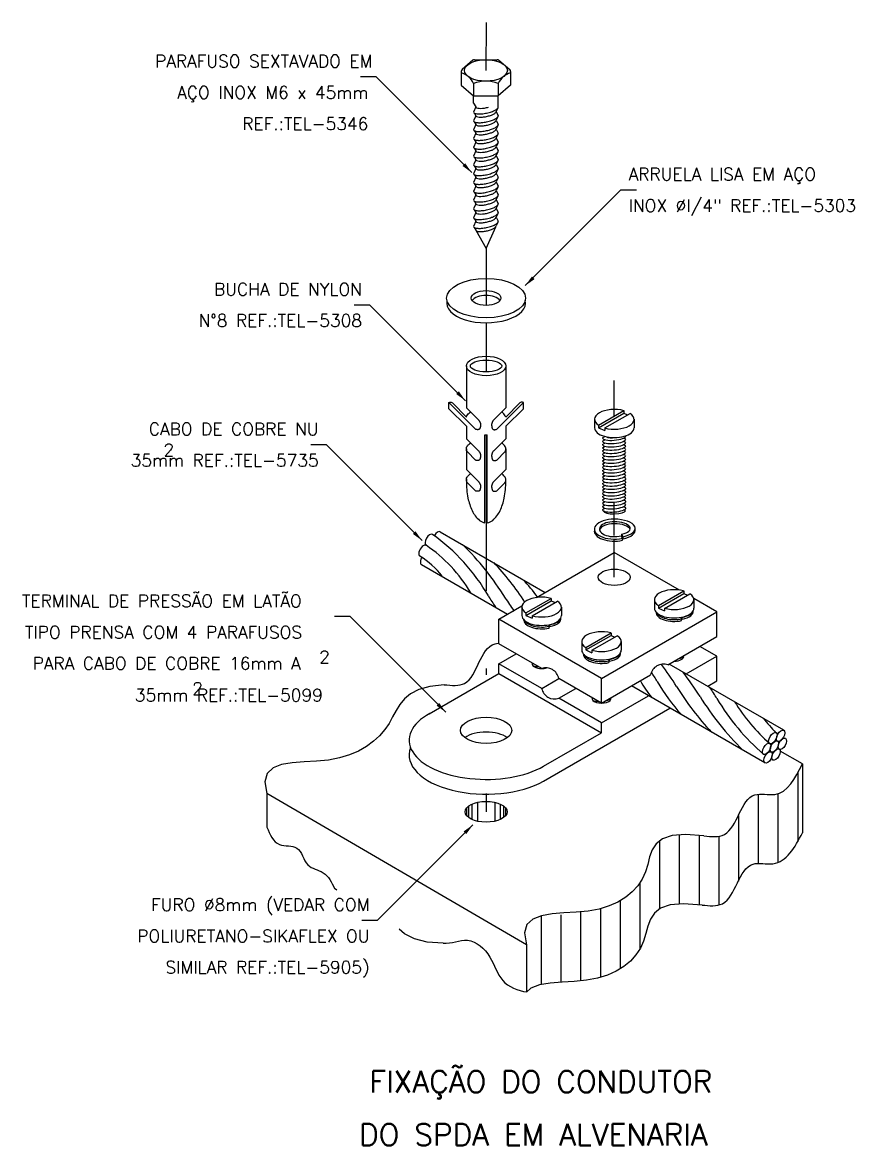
# Model space of a CAD drawing. Header units: millimetres. Extents: x -6399 to -6385.7, y -4726.5 to -4708.5.
import ezdxf
from ezdxf.enums import TextEntityAlignment as Align

# ---------------------------------------------------------------- set-up
doc = ezdxf.new("R2010")
doc.units = ezdxf.units.MM
doc.header["$LTSCALE"] = 10
doc.linetypes.add('DASHDOT2', pattern=[0.5, 0.25, -0.125, 0, -0.125])
doc.layers.add('Termotécnica', color=7, linetype='Continuous')
doc.styles.add('r140', font='romans.shx')
doc.styles.add('r80', font='romans.shx')

msp = doc.modelspace()

# ---------------------------------------------------------------- linework, layer by layer
at = {"layer": 'Termotécnica', "color": 1, "linetype": 'DASHDOT2'}
for p, q in [((-6391.572, -4708.53), (-6391.577, -4709.301)), ((-6391.574, -4712.158), (-6391.574, -4713.071)), ((-6391.574, -4713.348), (-6391.574, -4714.139)), ((-6389.516, -4714.844), (-6389.516, -4714.276)), ((-6391.574, -4715.148), (-6391.574, -4720.094)), ((-6389.516, -4716.761), (-6389.516, -4716.234)), ((-6389.516, -4717.432), (-6389.516, -4716.821)), ((-6391.574, -4720.903), (-6391.574, -4721.195))]:
    msp.add_line(p, q, dxfattribs=at)
at = {"layer": 'Termotécnica', "color": 2}
for p, q in [((-6391.786, -4709.137), (-6391.959, -4709.287)), ((-6391.76, -4709.128), (-6391.394, -4709.128)), ((-6391.368, -4709.137), (-6391.195, -4709.287)), ((-6391.973, -4709.317), (-6391.973, -4709.537)), ((-6391.181, -4709.317), (-6391.181, -4709.537)), ((-6393.339, -4709.405), (-6393.589, -4709.405)), ((-6391.804, -4710.94), (-6393.339, -4709.405)), ((-6391.973, -4709.537), (-6391.775, -4709.708)), ((-6391.775, -4709.51), (-6391.775, -4709.708)), ((-6391.379, -4709.51), (-6391.379, -4709.708)), ((-6391.181, -4709.537), (-6391.379, -4709.708)), ((-6391.775, -4709.826), (-6391.775, -4709.707)), ((-6391.775, -4709.708), (-6391.379, -4709.708)), ((-6391.379, -4709.885), (-6391.379, -4709.707)), ((-6391.775, -4709.826), (-6391.739, -4709.885)), ((-6391.739, -4709.885), (-6391.775, -4709.969)), ((-6391.386, -4709.905), (-6391.415, -4709.957)), ((-6391.739, -4710.026), (-6391.775, -4710.11)), ((-6391.766, -4709.982), (-6391.739, -4710.026)), ((-6391.415, -4709.957), (-6391.379, -4710.026)), ((-6391.386, -4710.047), (-6391.415, -4710.099)), ((-6391.739, -4710.168), (-6391.775, -4710.251)), ((-6391.766, -4710.123), (-6391.739, -4710.168)), ((-6391.766, -4710.265), (-6391.739, -4710.309)), ((-6391.415, -4710.099), (-6391.379, -4710.167)), ((-6391.386, -4710.188), (-6391.415, -4710.24)), ((-6391.415, -4710.24), (-6391.379, -4710.308)), ((-6391.739, -4710.309), (-6391.775, -4710.393)), ((-6391.739, -4710.45), (-6391.775, -4710.534)), ((-6391.766, -4710.406), (-6391.739, -4710.45)), ((-6391.386, -4710.329), (-6391.415, -4710.381)), ((-6391.415, -4710.381), (-6391.379, -4710.45)), ((-6391.739, -4710.591), (-6391.775, -4710.675)), ((-6391.766, -4710.547), (-6391.739, -4710.591)), ((-6391.386, -4710.47), (-6391.415, -4710.523)), ((-6391.415, -4710.523), (-6391.379, -4710.591)), ((-6391.386, -4710.612), (-6391.415, -4710.664)), ((-6391.739, -4710.733), (-6391.775, -4710.816)), ((-6391.766, -4710.688), (-6391.739, -4710.733)), ((-6391.415, -4710.664), (-6391.379, -4710.732)), ((-6391.386, -4710.753), (-6391.415, -4710.805)), ((-6391.415, -4710.805), (-6391.379, -4710.874)), ((-6391.739, -4710.874), (-6391.775, -4710.958)), ((-6391.766, -4710.83), (-6391.739, -4710.874)), ((-6391.766, -4710.971), (-6391.739, -4711.015)), ((-6391.386, -4710.894), (-6391.415, -4710.946)), ((-6391.415, -4710.946), (-6391.379, -4711.015)), ((-6391.739, -4711.015), (-6391.775, -4711.099)), ((-6391.739, -4711.156), (-6391.775, -4711.24)), ((-6391.766, -4711.112), (-6391.739, -4711.156)), ((-6391.386, -4711.035), (-6391.415, -4711.088)), ((-6391.415, -4711.088), (-6391.379, -4711.156)), ((-6391.739, -4711.298), (-6391.775, -4711.381)), ((-6391.766, -4711.253), (-6391.739, -4711.298)), ((-6391.386, -4711.177), (-6391.415, -4711.229)), ((-6391.415, -4711.229), (-6391.379, -4711.297)), ((-6391.386, -4711.318), (-6391.415, -4711.37)), ((-6390.945, -4712.753), (-6389.41, -4711.217)), ((-6389.41, -4711.217), (-6389.16, -4711.217)), ((-6391.739, -4711.439), (-6391.775, -4711.523)), ((-6391.766, -4711.395), (-6391.739, -4711.439)), ((-6391.415, -4711.37), (-6391.379, -4711.439)), ((-6391.386, -4711.459), (-6391.415, -4711.511)), ((-6391.415, -4711.511), (-6391.379, -4711.58)), ((-6391.739, -4711.58), (-6391.775, -4711.664)), ((-6391.766, -4711.536), (-6391.739, -4711.58)), ((-6391.766, -4711.677), (-6391.739, -4711.721)), ((-6391.386, -4711.6), (-6391.415, -4711.653)), ((-6391.415, -4711.653), (-6391.379, -4711.721)), ((-6391.739, -4711.721), (-6391.775, -4711.805)), ((-6391.766, -4711.818), (-6391.739, -4711.863)), ((-6391.739, -4711.863), (-6391.574, -4712.158)), ((-6391.574, -4712.158), (-6391.419, -4711.809)), ((-6391.386, -4711.742), (-6391.415, -4711.794)), ((-6393.442, -4713.064), (-6393.692, -4713.064)), ((-6391.906, -4714.6), (-6393.442, -4713.064)), ((-6391.891, -4714.042), (-6391.891, -4714.711)), ((-6391.257, -4714.042), (-6391.257, -4714.711)), ((-6391.874, -4714.927), (-6392.173, -4714.628)), ((-6392.173, -4714.728), (-6392.173, -4714.628)), ((-6391.891, -4715.01), (-6392.173, -4714.728)), ((-6391.889, -4714.862), (-6392.116, -4714.635)), ((-6391.891, -4714.711), (-6391.692, -4714.91)), ((-6391.257, -4714.711), (-6391.456, -4714.91)), ((-6391.274, -4714.927), (-6390.975, -4714.628)), ((-6391.259, -4714.862), (-6391.032, -4714.635)), ((-6391.257, -4715.01), (-6390.975, -4714.728)), ((-6390.975, -4714.728), (-6390.975, -4714.628)), ((-6389.769, -4714.993), (-6389.363, -4714.759)), ((-6389.363, -4714.759), (-6389.363, -4714.798)), ((-6391.874, -4714.927), (-6391.744, -4715.057)), ((-6391.274, -4714.927), (-6391.404, -4715.057)), ((-6389.833, -4714.898), (-6389.833, -4715.033)), ((-6389.769, -4715.032), (-6389.363, -4714.798)), ((-6389.669, -4715.037), (-6389.263, -4714.803)), ((-6389.363, -4714.798), (-6389.302, -4714.825)), ((-6389.199, -4714.898), (-6389.199, -4715.033)), ((-6391.891, -4715.01), (-6391.891, -4715.209)), ((-6391.257, -4715.01), (-6391.257, -4715.209)), ((-6389.769, -4714.993), (-6389.769, -4715.032)), ((-6389.769, -4715.032), (-6389.669, -4715.077)), ((-6389.669, -4715.037), (-6389.669, -4715.077)), ((-6394.137, -4715.308), (-6394.387, -4715.308)), ((-6392.602, -4716.843), (-6394.137, -4715.308)), ((-6391.891, -4715.209), (-6391.686, -4715.414)), ((-6391.592, -4715.148), (-6391.557, -4715.148)), ((-6391.592, -4716.558), (-6391.592, -4715.148)), ((-6391.557, -4716.558), (-6391.557, -4715.148)), ((-6391.257, -4715.209), (-6391.462, -4715.414)), ((-6389.706, -4715.197), (-6389.669, -4715.175)), ((-6389.706, -4715.249), (-6389.666, -4715.225)), ((-6389.706, -4715.302), (-6389.666, -4715.278)), ((-6389.333, -4715.217), (-6389.372, -4715.201)), ((-6389.333, -4715.269), (-6389.372, -4715.253)), ((-6389.333, -4715.322), (-6389.372, -4715.306)), ((-6391.891, -4715.374), (-6391.891, -4715.703)), ((-6391.874, -4715.422), (-6391.744, -4715.551)), ((-6391.274, -4715.422), (-6391.404, -4715.551)), ((-6391.257, -4715.374), (-6391.257, -4715.703)), ((-6389.706, -4715.354), (-6389.666, -4715.33)), ((-6389.706, -4715.406), (-6389.666, -4715.382)), ((-6389.706, -4715.458), (-6389.666, -4715.435)), ((-6389.706, -4715.511), (-6389.666, -4715.487)), ((-6389.334, -4715.374), (-6389.372, -4715.358)), ((-6389.334, -4715.426), (-6389.372, -4715.411)), ((-6389.334, -4715.479), (-6389.372, -4715.463)), ((-6389.706, -4715.563), (-6389.666, -4715.539)), ((-6389.706, -4715.615), (-6389.666, -4715.591)), ((-6389.706, -4715.667), (-6389.666, -4715.644)), ((-6389.334, -4715.531), (-6389.372, -4715.515)), ((-6389.334, -4715.583), (-6389.372, -4715.568)), ((-6389.334, -4715.636), (-6389.372, -4715.62)), ((-6389.334, -4715.688), (-6389.372, -4715.672)), ((-6391.891, -4715.703), (-6391.686, -4715.908)), ((-6391.257, -4715.703), (-6391.462, -4715.908)), ((-6389.706, -4715.72), (-6389.666, -4715.696)), ((-6389.706, -4715.772), (-6389.666, -4715.748)), ((-6389.706, -4715.824), (-6389.666, -4715.801)), ((-6389.705, -4715.876), (-6389.666, -4715.853)), ((-6389.334, -4715.74), (-6389.372, -4715.724)), ((-6389.332, -4715.792), (-6389.372, -4715.776)), ((-6389.332, -4715.844), (-6389.372, -4715.828)), ((-6391.874, -4715.916), (-6391.744, -4716.046)), ((-6391.274, -4715.916), (-6391.404, -4716.046)), ((-6389.705, -4715.929), (-6389.666, -4715.905)), ((-6389.705, -4715.981), (-6389.666, -4715.958)), ((-6389.705, -4716.033), (-6389.666, -4716.01)), ((-6389.333, -4715.897), (-6389.372, -4715.88)), ((-6389.333, -4715.949), (-6389.372, -4715.933)), ((-6389.329, -4716.003), (-6389.368, -4715.987)), ((-6389.705, -4716.085), (-6389.666, -4716.062)), ((-6389.705, -4716.137), (-6389.666, -4716.114)), ((-6389.705, -4716.19), (-6389.666, -4716.167)), ((-6389.705, -4716.242), (-6389.666, -4716.219)), ((-6389.329, -4716.056), (-6389.368, -4716.04)), ((-6389.33, -4716.107), (-6389.368, -4716.092)), ((-6389.33, -4716.159), (-6389.368, -4716.144)), ((-6389.329, -4716.213), (-6389.368, -4716.196)), ((-6389.705, -4716.294), (-6389.666, -4716.271)), ((-6389.705, -4716.346), (-6389.665, -4716.323)), ((-6389.33, -4716.264), (-6389.368, -4716.248)), ((-6389.338, -4716.364), (-6389.368, -4716.352)), ((-6389.329, -4716.317), (-6389.367, -4716.301)), ((-6392.31, -4716.702), (-6390.624, -4717.676)), ((-6389.394, -4716.774), (-6389.394, -4716.742)), ((-6389.376, -4716.782), (-6389.394, -4716.742)), ((-6389.386, -4716.807), (-6389.404, -4716.767)), ((-6389.376, -4716.814), (-6389.394, -4716.774)), ((-6389.386, -4716.839), (-6389.386, -4716.807)), ((-6389.376, -4716.814), (-6389.376, -4716.782)), ((-6392.613, -4717.227), (-6391.23, -4718.026)), ((-6388.809, -4717.887), (-6388.402, -4717.652)), ((-6388.402, -4717.652), (-6388.402, -4717.691)), ((-6390.935, -4718.005), (-6390.529, -4717.771)), ((-6390.935, -4718.045), (-6390.529, -4717.81)), ((-6390.836, -4718.05), (-6390.429, -4717.815)), ((-6390.529, -4717.771), (-6390.529, -4717.81)), ((-6390.529, -4717.81), (-6390.468, -4717.837)), ((-6388.873, -4717.791), (-6388.873, -4717.927)), ((-6388.809, -4717.926), (-6388.402, -4717.691)), ((-6388.709, -4717.931), (-6388.303, -4717.696)), ((-6388.402, -4717.691), (-6388.341, -4717.718)), ((-6388.238, -4717.791), (-6388.238, -4717.927)), ((-6390.999, -4717.91), (-6390.999, -4718.046)), ((-6390.935, -4718.005), (-6390.935, -4718.045)), ((-6390.365, -4717.91), (-6390.365, -4718.046)), ((-6388.809, -4717.887), (-6388.809, -4717.926)), ((-6388.809, -4717.926), (-6388.709, -4717.97)), ((-6388.709, -4717.931), (-6388.709, -4717.97)), ((-6393.756, -4718.064), (-6394.006, -4718.064)), ((-6392.22, -4719.599), (-6393.756, -4718.064)), ((-6390.935, -4718.045), (-6390.836, -4718.089)), ((-6390.836, -4718.05), (-6390.836, -4718.089)), ((-6389.975, -4718.56), (-6389.568, -4718.325)), ((-6389.975, -4718.599), (-6389.568, -4718.365)), ((-6389.875, -4718.604), (-6389.469, -4718.37)), ((-6389.568, -4718.325), (-6389.568, -4718.365)), ((-6389.568, -4718.365), (-6389.507, -4718.392)), ((-6390.039, -4718.465), (-6390.039, -4718.6)), ((-6389.975, -4718.56), (-6389.975, -4718.599)), ((-6389.405, -4718.465), (-6389.405, -4718.6)), ((-6389.975, -4718.599), (-6389.875, -4718.643)), ((-6389.875, -4718.604), (-6389.875, -4718.643)), ((-6388.43, -4718.719), (-6388.411, -4718.727)), ((-6390.835, -4718.827), (-6390.82, -4718.818)), ((-6386.795, -4719.886), (-6388.634, -4718.824)), ((-6387.098, -4720.411), (-6389.24, -4719.174)), ((-6389.858, -4719.373), (-6389.875, -4719.383)), ((-6389.849, -4719.412), (-6389.853, -4719.415)), ((-6389.596, -4719.392), (-6389.577, -4719.4)), ((-6386.498, -4720.428), (-6386.852, -4720.221)), ((-6386.498, -4720.428), (-6386.493, -4721.532)), ((-6390.923, -4723.328), (-6395.092, -4720.904)), ((-6395.092, -4720.904), (-6395.092, -4721.439)), ((-6391.785, -4721.404), (-6393.32, -4722.939)), ((-6393.32, -4722.939), (-6393.57, -4722.939)), ((-6390.923, -4723.328), (-6390.923, -4724.091))]:
    msp.add_line(p, q, dxfattribs=at)
at = {"layer": 'Termotécnica', "color": 3}
for p, q in [((-6390.764, -4717.757), (-6389.516, -4717.036)), ((-6388.472, -4717.639), (-6389.516, -4717.036)), ((-6387.87, -4717.987), (-6388.241, -4717.772)), ((-6391.368, -4718.106), (-6390.998, -4717.892)), ((-6391.23, -4718.026), (-6391.13, -4717.968)), ((-6389.722, -4719.056), (-6387.87, -4717.987)), ((-6387.87, -4718.383), (-6387.87, -4717.987)), ((-6389.722, -4719.056), (-6391.368, -4718.106)), ((-6391.368, -4718.502), (-6391.368, -4718.106)), ((-6390.682, -4718.898), (-6391.368, -4718.502)), ((-6388.659, -4718.838), (-6387.87, -4718.383)), ((-6387.87, -4718.7), (-6388.144, -4718.541)), ((-6391.368, -4718.819), (-6391.094, -4718.66)), ((-6388.36, -4718.983), (-6387.87, -4718.7)), ((-6387.87, -4719.096), (-6387.87, -4718.7)), ((-6391.368, -4718.977), (-6391.368, -4718.819)), ((-6390.682, -4719.215), (-6391.368, -4718.819)), ((-6392.487, -4719.623), (-6391.368, -4718.977)), ((-6391.368, -4718.977), (-6389.722, -4719.927)), ((-6390.682, -4719.215), (-6390.408, -4719.056)), ((-6389.722, -4719.452), (-6390.408, -4719.056)), ((-6389.722, -4719.452), (-6388.933, -4718.997)), ((-6389.722, -4719.452), (-6389.722, -4719.056)), ((-6388.017, -4719.181), (-6387.87, -4719.096)), ((-6390.408, -4719.373), (-6390.133, -4719.215)), ((-6389.722, -4719.769), (-6390.408, -4719.373)), ((-6389.722, -4719.769), (-6388.966, -4719.333)), ((-6390.651, -4720.701), (-6388.623, -4719.531)), ((-6389.722, -4719.927), (-6389.722, -4719.769)), ((-6390.651, -4720.464), (-6389.722, -4719.927))]:
    msp.add_line(p, q, dxfattribs=at)
at = {"layer": 'Termotécnica', "color": 1}
for p, q in [((-6390.562, -4718.218), (-6390.573, -4718.195)), ((-6390.553, -4718.224), (-6390.566, -4718.195)), ((-6390.553, -4718.195), (-6390.555, -4718.191)), ((-6390.553, -4718.224), (-6390.553, -4718.195)), ((-6388.435, -4718.099), (-6388.446, -4718.076)), ((-6388.426, -4718.105), (-6388.44, -4718.076)), ((-6388.435, -4718.128), (-6388.435, -4718.099)), ((-6388.426, -4718.076), (-6388.429, -4718.072)), ((-6388.426, -4718.105), (-6388.426, -4718.076)), ((-6390.562, -4718.247), (-6390.562, -4718.218)), ((-6389.601, -4718.772), (-6389.612, -4718.749)), ((-6389.593, -4718.779), (-6389.606, -4718.749)), ((-6389.601, -4718.802), (-6389.601, -4718.772)), ((-6389.593, -4718.75), (-6389.595, -4718.745)), ((-6389.593, -4718.779), (-6389.593, -4718.749)), ((-6386.572, -4720.57), (-6386.572, -4721.673)), ((-6391.801, -4721.072), (-6391.801, -4721.318)), ((-6391.712, -4721.043), (-6391.712, -4721.346)), ((-6391.436, -4721.043), (-6391.436, -4721.346)), ((-6391.347, -4721.072), (-6391.347, -4721.318)), ((-6387.206, -4720.913), (-6387.206, -4722.014)), ((-6386.889, -4720.913), (-6386.889, -4722.005)), ((-6391.888, -4721.135), (-6391.888, -4721.255)), ((-6391.855, -4721.104), (-6391.855, -4721.286)), ((-6391.293, -4721.104), (-6391.293, -4721.286)), ((-6391.26, -4721.135), (-6391.26, -4721.255)), ((-6387.523, -4721.252), (-6387.523, -4722.308)), ((-6388.473, -4721.568), (-6388.473, -4722.676)), ((-6388.156, -4721.575), (-6388.156, -4722.688)), ((-6387.839, -4721.585), (-6387.839, -4722.69)), ((-6388.79, -4721.667), (-6388.79, -4722.754)), ((-6389.107, -4722.332), (-6389.107, -4723.397)), ((-6389.424, -4722.623), (-6389.424, -4723.715)), ((-6390.691, -4722.864), (-6390.691, -4723.965)), ((-6390.374, -4722.849), (-6390.374, -4723.93)), ((-6390.057, -4722.8), (-6390.057, -4723.908)), ((-6389.74, -4722.75), (-6389.74, -4723.851))]:
    msp.add_line(p, q, dxfattribs=at)
for points in [[(-6391.775, -4709.969, 0.24548), (-6391.763, -4709.984, 0.082009), (-6391.709, -4709.997, 0.04047), (-6391.647, -4709.996, 0.029714), (-6391.565, -4709.984, 0.029714), (-6391.485, -4709.962, 0.04047), (-6391.428, -4709.937, 0.082009), (-6391.384, -4709.904, 0.24548), (-6391.379, -4709.885, 0.24548)], [(-6391.739, -4709.885, 0.24548), (-6391.729, -4709.898, 0.082009), (-6391.685, -4709.908, 0.04047), (-6391.634, -4709.908, 0.029714), (-6391.567, -4709.897, 0.013189), (-6391.537, -4709.89, 0.04047)], [(-6391.775, -4710.11, 0.24548), (-6391.763, -4710.125, 0.082009), (-6391.709, -4710.138, 0.04047), (-6391.647, -4710.138, 0.029714), (-6391.565, -4710.125, 0.029714), (-6391.485, -4710.103, 0.04047), (-6391.428, -4710.079, 0.082009), (-6391.384, -4710.045, 0.24548), (-6391.379, -4710.026, 0.24548)], [(-6391.739, -4710.026, 0.24548), (-6391.729, -4710.039, 0.082009), (-6391.685, -4710.049, 0.04047), (-6391.634, -4710.049, 0.029714), (-6391.567, -4710.039, 0.029714), (-6391.501, -4710.021, 0.04047), (-6391.455, -4710.001, 0.082009), (-6391.419, -4709.973, 0.24548), (-6391.415, -4709.957, 0.24548)], [(-6391.775, -4710.251, 0.24548), (-6391.763, -4710.267, 0.082009), (-6391.709, -4710.279, 0.04047), (-6391.647, -4710.279, 0.029714), (-6391.565, -4710.266, 0.029714), (-6391.485, -4710.244, 0.04047), (-6391.428, -4710.22, 0.082009), (-6391.384, -4710.186, 0.24548), (-6391.379, -4710.167, 0.24548)], [(-6391.739, -4710.168, 0.24548), (-6391.729, -4710.18, 0.082009), (-6391.685, -4710.191, 0.04047), (-6391.634, -4710.19, 0.029714), (-6391.567, -4710.18, 0.029714), (-6391.501, -4710.162, 0.04047), (-6391.455, -4710.142, 0.082009), (-6391.419, -4710.114, 0.24548), (-6391.415, -4710.099, 0.24548)], [(-6391.739, -4710.309, 0.24548), (-6391.729, -4710.321, 0.082009), (-6391.685, -4710.332, 0.04047), (-6391.634, -4710.331, 0.029714), (-6391.567, -4710.321, 0.029714), (-6391.501, -4710.303, 0.04047), (-6391.455, -4710.283, 0.082009), (-6391.419, -4710.255, 0.24548), (-6391.415, -4710.24, 0.24548)], [(-6391.775, -4710.393, 0.24548), (-6391.763, -4710.408, 0.082009), (-6391.709, -4710.421, 0.04047), (-6391.647, -4710.42, 0.029714), (-6391.565, -4710.408, 0.029714), (-6391.485, -4710.386, 0.04047), (-6391.428, -4710.361, 0.082009), (-6391.384, -4710.327, 0.24548), (-6391.379, -4710.308, 0.24548)], [(-6391.775, -4710.534, 0.24548), (-6391.763, -4710.549, 0.082009), (-6391.709, -4710.562, 0.04047), (-6391.647, -4710.561, 0.029714), (-6391.565, -4710.549, 0.029714), (-6391.485, -4710.527, 0.04047), (-6391.428, -4710.502, 0.082009), (-6391.384, -4710.469, 0.24548), (-6391.379, -4710.45, 0.24548)], [(-6391.739, -4710.45, 0.24548), (-6391.729, -4710.463, 0.082009), (-6391.685, -4710.473, 0.04047), (-6391.634, -4710.473, 0.029714), (-6391.567, -4710.462, 0.029714), (-6391.501, -4710.444, 0.04047), (-6391.455, -4710.424, 0.082009), (-6391.419, -4710.397, 0.24548), (-6391.415, -4710.381, 0.24548)], [(-6391.775, -4710.675, 0.24548), (-6391.763, -4710.69, 0.082009), (-6391.709, -4710.703, 0.04047), (-6391.647, -4710.703, 0.029714), (-6391.565, -4710.69, 0.029714), (-6391.485, -4710.668, 0.04047), (-6391.428, -4710.644, 0.082009), (-6391.384, -4710.61, 0.24548), (-6391.379, -4710.591, 0.24548)], [(-6391.739, -4710.591, 0.24548), (-6391.729, -4710.604, 0.082009), (-6391.685, -4710.614, 0.04047), (-6391.634, -4710.614, 0.029714), (-6391.567, -4710.604, 0.029714), (-6391.501, -4710.586, 0.04047), (-6391.455, -4710.566, 0.082009), (-6391.419, -4710.538, 0.24548), (-6391.415, -4710.523, 0.24548)], [(-6391.775, -4710.816, 0.24548), (-6391.763, -4710.832, 0.082009), (-6391.709, -4710.845, 0.04047), (-6391.647, -4710.844, 0.029714), (-6391.565, -4710.831, 0.029714), (-6391.485, -4710.809, 0.04047), (-6391.428, -4710.785, 0.082009), (-6391.384, -4710.751, 0.24548), (-6391.379, -4710.732, 0.24548)], [(-6391.739, -4710.733, 0.24548), (-6391.729, -4710.745, 0.082009), (-6391.685, -4710.756, 0.04047), (-6391.634, -4710.755, 0.029714), (-6391.567, -4710.745, 0.029714), (-6391.501, -4710.727, 0.04047), (-6391.455, -4710.707, 0.082009), (-6391.419, -4710.679, 0.24548), (-6391.415, -4710.664, 0.24548)], [(-6391.739, -4710.874, 0.24548), (-6391.729, -4710.886, 0.082009), (-6391.685, -4710.897, 0.04047), (-6391.634, -4710.896, 0.029714), (-6391.567, -4710.886, 0.029714), (-6391.501, -4710.868, 0.04047), (-6391.455, -4710.848, 0.082009), (-6391.419, -4710.82, 0.24548), (-6391.415, -4710.805, 0.24548)], [(-6391.775, -4710.958, 0.24548), (-6391.763, -4710.973, 0.082009), (-6391.709, -4710.986, 0.04047), (-6391.647, -4710.985, 0.029714), (-6391.565, -4710.973, 0.029714), (-6391.485, -4710.951, 0.04047), (-6391.428, -4710.926, 0.082009), (-6391.384, -4710.892, 0.24548), (-6391.379, -4710.874, 0.24548)], [(-6391.739, -4711.015, 0.24548), (-6391.729, -4711.028, 0.082009), (-6391.685, -4711.038, 0.04047), (-6391.634, -4711.038, 0.029714), (-6391.567, -4711.028, 0.029714), (-6391.501, -4711.009, 0.04047), (-6391.455, -4710.989, 0.082009), (-6391.419, -4710.962, 0.24548), (-6391.415, -4710.946, 0.24548)], [(-6391.775, -4711.099, 0.24548), (-6391.763, -4711.114, 0.082009), (-6391.709, -4711.127, 0.04047), (-6391.647, -4711.126, 0.029714), (-6391.565, -4711.114, 0.029714), (-6391.485, -4711.092, 0.04047), (-6391.428, -4711.068, 0.082009), (-6391.384, -4711.034, 0.24548), (-6391.379, -4711.015, 0.24548)], [(-6391.775, -4711.24, 0.24548), (-6391.763, -4711.255, 0.082009), (-6391.709, -4711.268, 0.04047), (-6391.647, -4711.268, 0.029714), (-6391.565, -4711.255, 0.029714), (-6391.485, -4711.233, 0.04047), (-6391.428, -4711.209, 0.082009), (-6391.384, -4711.175, 0.24548), (-6391.379, -4711.156, 0.24548)], [(-6391.739, -4711.156, 0.24548), (-6391.729, -4711.169, 0.082009), (-6391.685, -4711.179, 0.04047), (-6391.634, -4711.179, 0.029714), (-6391.567, -4711.169, 0.029714), (-6391.501, -4711.151, 0.04047), (-6391.455, -4711.131, 0.082009), (-6391.419, -4711.103, 0.24548), (-6391.415, -4711.088, 0.24548)], [(-6391.775, -4711.381, 0.24548), (-6391.763, -4711.397, 0.082009), (-6391.709, -4711.41, 0.04047), (-6391.647, -4711.409, 0.029714), (-6391.565, -4711.397, 0.029714), (-6391.485, -4711.374, 0.04047), (-6391.428, -4711.35, 0.082009), (-6391.384, -4711.316, 0.24548), (-6391.379, -4711.297, 0.24548)], [(-6391.739, -4711.298, 0.24548), (-6391.729, -4711.31, 0.082009), (-6391.685, -4711.321, 0.04047), (-6391.634, -4711.32, 0.029714), (-6391.567, -4711.31, 0.029714), (-6391.501, -4711.292, 0.04047), (-6391.455, -4711.272, 0.082009), (-6391.419, -4711.244, 0.24548), (-6391.415, -4711.229, 0.24548)], [(-6391.775, -4711.523, 0.24548), (-6391.763, -4711.538, 0.082009), (-6391.709, -4711.551, 0.04047), (-6391.647, -4711.55, 0.029714), (-6391.565, -4711.538, 0.029714), (-6391.485, -4711.516, 0.04047), (-6391.428, -4711.491, 0.082009), (-6391.384, -4711.457, 0.24548), (-6391.379, -4711.439, 0.24548)], [(-6391.739, -4711.439, 0.24548), (-6391.729, -4711.451, 0.082009), (-6391.685, -4711.462, 0.04047), (-6391.634, -4711.461, 0.029714), (-6391.567, -4711.451, 0.029714), (-6391.501, -4711.433, 0.04047), (-6391.455, -4711.413, 0.082009), (-6391.419, -4711.386, 0.24548), (-6391.415, -4711.37, 0.24548)], [(-6391.739, -4711.58, 0.24548), (-6391.729, -4711.593, 0.082009), (-6391.685, -4711.603, 0.04047), (-6391.634, -4711.603, 0.029714), (-6391.567, -4711.593, 0.029714), (-6391.501, -4711.574, 0.04047), (-6391.455, -4711.554, 0.082009), (-6391.419, -4711.527, 0.24548), (-6391.415, -4711.511, 0.24548)], [(-6391.775, -4711.664, 0.24548), (-6391.763, -4711.679, 0.082009), (-6391.709, -4711.692, 0.04047), (-6391.647, -4711.691, 0.029714), (-6391.565, -4711.679, 0.029714), (-6391.485, -4711.657, 0.04047), (-6391.428, -4711.633, 0.082009), (-6391.384, -4711.599, 0.24548), (-6391.379, -4711.58, 0.24548)], [(-6391.739, -4711.721, 0.24548), (-6391.729, -4711.734, 0.082009), (-6391.685, -4711.744, 0.04047), (-6391.634, -4711.744, 0.029714), (-6391.567, -4711.734, 0.029714), (-6391.501, -4711.716, 0.04047), (-6391.455, -4711.696, 0.082009), (-6391.419, -4711.668, 0.24548), (-6391.415, -4711.653, 0.24548)], [(-6391.775, -4711.805, 0.24548), (-6391.763, -4711.82, 0.082009), (-6391.709, -4711.833, 0.04047), (-6391.647, -4711.833, 0.029714), (-6391.565, -4711.82, 0.029714), (-6391.485, -4711.798, 0.04047), (-6391.428, -4711.774, 0.082009), (-6391.384, -4711.74, 0.24548), (-6391.379, -4711.721, 0.24548)], [(-6391.739, -4711.863, 0.24548), (-6391.729, -4711.875, 0.082009), (-6391.685, -4711.886, 0.04047), (-6391.634, -4711.885, 0.029714), (-6391.567, -4711.875, 0.029714), (-6391.501, -4711.857, 0.04047), (-6391.455, -4711.837, 0.082009), (-6391.419, -4711.809, 0.24548), (-6391.415, -4711.794, 0.24548)]]:
    msp.add_lwpolyline(points, format="xyb", dxfattribs=at)
at = {"layer": 'Termotécnica', "color": 2}
for points in [[(-6392.173, -4714.628), (-6392.158, -4714.622), (-6392.137, -4714.625), (-6392.116, -4714.635)], [(-6390.975, -4714.628), (-6390.99, -4714.622), (-6391.011, -4714.625), (-6391.032, -4714.635)], [(-6391.692, -4714.91), (-6391.688, -4714.916), (-6391.684, -4714.922), (-6391.681, -4714.927), (-6391.678, -4714.932), (-6391.676, -4714.936), (-6391.674, -4714.94), (-6391.673, -4714.943), (-6391.671, -4714.947), (-6391.67, -4714.95), (-6391.669, -4714.952), (-6391.668, -4714.955), (-6391.667, -4714.957), (-6391.666, -4714.96), (-6391.666, -4714.962), (-6391.665, -4714.965), (-6391.665, -4714.967), (-6391.664, -4714.969), (-6391.664, -4714.972), (-6391.664, -4714.975), (-6391.663, -4714.977), (-6391.663, -4714.98), (-6391.663, -4714.983), (-6391.663, -4714.986), (-6391.663, -4714.989), (-6391.663, -4714.992), (-6391.663, -4714.995), (-6391.664, -4714.998), (-6391.664, -4715.001), (-6391.664, -4715.004), (-6391.665, -4715.007), (-6391.665, -4715.01), (-6391.666, -4715.013), (-6391.666, -4715.016), (-6391.667, -4715.019), (-6391.667, -4715.022), (-6391.668, -4715.024), (-6391.668, -4715.027), (-6391.669, -4715.029), (-6391.669, -4715.032), (-6391.67, -4715.034), (-6391.671, -4715.037), (-6391.672, -4715.039), (-6391.673, -4715.042), (-6391.674, -4715.044), (-6391.675, -4715.046), (-6391.676, -4715.048), (-6391.677, -4715.05), (-6391.678, -4715.051), (-6391.679, -4715.053), (-6391.681, -4715.054), (-6391.682, -4715.056), (-6391.684, -4715.057), (-6391.685, -4715.058), (-6391.687, -4715.059), (-6391.688, -4715.06), (-6391.69, -4715.06), (-6391.691, -4715.061), (-6391.693, -4715.061), (-6391.695, -4715.062), (-6391.696, -4715.062), (-6391.698, -4715.063), (-6391.701, -4715.063), (-6391.703, -4715.063), (-6391.706, -4715.064), (-6391.709, -4715.064), (-6391.712, -4715.064), (-6391.716, -4715.064), (-6391.72, -4715.063), (-6391.725, -4715.063), (-6391.731, -4715.061), (-6391.737, -4715.059), (-6391.744, -4715.057)], [(-6391.456, -4714.91), (-6391.461, -4714.916), (-6391.464, -4714.922), (-6391.467, -4714.927), (-6391.47, -4714.932), (-6391.472, -4714.936), (-6391.474, -4714.94), (-6391.476, -4714.943), (-6391.477, -4714.947), (-6391.478, -4714.95), (-6391.479, -4714.952), (-6391.48, -4714.955), (-6391.481, -4714.957), (-6391.482, -4714.96), (-6391.482, -4714.962), (-6391.483, -4714.965), (-6391.483, -4714.967), (-6391.484, -4714.969), (-6391.484, -4714.972), (-6391.485, -4714.975), (-6391.485, -4714.977), (-6391.485, -4714.98), (-6391.485, -4714.983), (-6391.485, -4714.986), (-6391.485, -4714.989), (-6391.485, -4714.992), (-6391.485, -4714.995), (-6391.485, -4714.998), (-6391.484, -4715.001), (-6391.484, -4715.004), (-6391.484, -4715.007), (-6391.483, -4715.01), (-6391.483, -4715.013), (-6391.482, -4715.016), (-6391.482, -4715.019), (-6391.481, -4715.022), (-6391.481, -4715.024), (-6391.48, -4715.027), (-6391.48, -4715.029), (-6391.479, -4715.032), (-6391.478, -4715.034), (-6391.477, -4715.037), (-6391.477, -4715.039), (-6391.476, -4715.042), (-6391.475, -4715.044), (-6391.474, -4715.046), (-6391.473, -4715.048), (-6391.471, -4715.05), (-6391.47, -4715.051), (-6391.469, -4715.053), (-6391.467, -4715.054), (-6391.466, -4715.056), (-6391.465, -4715.057), (-6391.463, -4715.058), (-6391.462, -4715.059), (-6391.46, -4715.06), (-6391.459, -4715.06), (-6391.457, -4715.061), (-6391.455, -4715.061), (-6391.454, -4715.062), (-6391.452, -4715.062), (-6391.45, -4715.063), (-6391.448, -4715.063), (-6391.445, -4715.063), (-6391.442, -4715.064), (-6391.439, -4715.064), (-6391.436, -4715.064), (-6391.432, -4715.064), (-6391.428, -4715.063), (-6391.423, -4715.063), (-6391.417, -4715.061), (-6391.411, -4715.059), (-6391.404, -4715.057)], [(-6391.692, -4715.405), (-6391.688, -4715.411), (-6391.684, -4715.417), (-6391.681, -4715.422), (-6391.678, -4715.427), (-6391.676, -4715.431), (-6391.674, -4715.435), (-6391.673, -4715.438), (-6391.671, -4715.441), (-6391.67, -4715.444), (-6391.669, -4715.447), (-6391.668, -4715.45), (-6391.667, -4715.452), (-6391.666, -4715.455), (-6391.666, -4715.457), (-6391.665, -4715.459), (-6391.665, -4715.462), (-6391.664, -4715.464), (-6391.664, -4715.467), (-6391.664, -4715.469), (-6391.663, -4715.472), (-6391.663, -4715.475), (-6391.663, -4715.478), (-6391.663, -4715.481), (-6391.663, -4715.484), (-6391.663, -4715.487), (-6391.663, -4715.49), (-6391.664, -4715.493), (-6391.664, -4715.496), (-6391.664, -4715.499), (-6391.665, -4715.502), (-6391.665, -4715.505), (-6391.666, -4715.508), (-6391.666, -4715.511), (-6391.667, -4715.513), (-6391.667, -4715.516), (-6391.668, -4715.519), (-6391.668, -4715.522), (-6391.669, -4715.524), (-6391.669, -4715.527), (-6391.67, -4715.529), (-6391.671, -4715.532), (-6391.672, -4715.534), (-6391.673, -4715.536), (-6391.674, -4715.538), (-6391.675, -4715.541), (-6391.676, -4715.543), (-6391.677, -4715.544), (-6391.678, -4715.546), (-6391.679, -4715.548), (-6391.681, -4715.549), (-6391.682, -4715.55), (-6391.684, -4715.552), (-6391.685, -4715.553), (-6391.687, -4715.553), (-6391.688, -4715.554), (-6391.69, -4715.555), (-6391.691, -4715.556), (-6391.693, -4715.556), (-6391.695, -4715.557), (-6391.696, -4715.557), (-6391.698, -4715.557), (-6391.701, -4715.558), (-6391.703, -4715.558), (-6391.706, -4715.558), (-6391.709, -4715.559), (-6391.712, -4715.559), (-6391.716, -4715.559), (-6391.72, -4715.558), (-6391.725, -4715.557), (-6391.731, -4715.556), (-6391.737, -4715.554), (-6391.744, -4715.551)], [(-6391.456, -4715.405), (-6391.461, -4715.411), (-6391.464, -4715.417), (-6391.467, -4715.422), (-6391.47, -4715.427), (-6391.472, -4715.431), (-6391.474, -4715.435), (-6391.476, -4715.438), (-6391.477, -4715.441), (-6391.478, -4715.444), (-6391.479, -4715.447), (-6391.48, -4715.45), (-6391.481, -4715.452), (-6391.482, -4715.455), (-6391.482, -4715.457), (-6391.483, -4715.459), (-6391.483, -4715.462), (-6391.484, -4715.464), (-6391.484, -4715.467), (-6391.485, -4715.469), (-6391.485, -4715.472), (-6391.485, -4715.475), (-6391.485, -4715.478), (-6391.485, -4715.481), (-6391.485, -4715.484), (-6391.485, -4715.487), (-6391.485, -4715.49), (-6391.485, -4715.493), (-6391.484, -4715.496), (-6391.484, -4715.499), (-6391.484, -4715.502), (-6391.483, -4715.505), (-6391.483, -4715.508), (-6391.482, -4715.511), (-6391.482, -4715.513), (-6391.481, -4715.516), (-6391.481, -4715.519), (-6391.48, -4715.522), (-6391.48, -4715.524), (-6391.479, -4715.527), (-6391.478, -4715.529), (-6391.477, -4715.532), (-6391.477, -4715.534), (-6391.476, -4715.536), (-6391.475, -4715.538), (-6391.474, -4715.541), (-6391.473, -4715.543), (-6391.471, -4715.544), (-6391.47, -4715.546), (-6391.469, -4715.548), (-6391.467, -4715.549), (-6391.466, -4715.55), (-6391.465, -4715.552), (-6391.463, -4715.553), (-6391.462, -4715.553), (-6391.46, -4715.554), (-6391.459, -4715.555), (-6391.457, -4715.556), (-6391.455, -4715.556), (-6391.454, -4715.557), (-6391.452, -4715.557), (-6391.45, -4715.557), (-6391.448, -4715.558), (-6391.445, -4715.558), (-6391.442, -4715.558), (-6391.439, -4715.559), (-6391.436, -4715.559), (-6391.432, -4715.559), (-6391.428, -4715.558), (-6391.423, -4715.557), (-6391.417, -4715.556), (-6391.411, -4715.554), (-6391.404, -4715.551)], [(-6391.692, -4715.899), (-6391.688, -4715.906), (-6391.684, -4715.911), (-6391.681, -4715.917), (-6391.678, -4715.921), (-6391.676, -4715.926), (-6391.674, -4715.929), (-6391.673, -4715.933), (-6391.671, -4715.936), (-6391.67, -4715.939), (-6391.669, -4715.942), (-6391.668, -4715.944), (-6391.667, -4715.947), (-6391.666, -4715.949), (-6391.666, -4715.952), (-6391.665, -4715.954), (-6391.665, -4715.956), (-6391.664, -4715.959), (-6391.664, -4715.961), (-6391.664, -4715.964), (-6391.663, -4715.967), (-6391.663, -4715.97), (-6391.663, -4715.973), (-6391.663, -4715.975), (-6391.663, -4715.978), (-6391.663, -4715.981), (-6391.663, -4715.984), (-6391.664, -4715.987), (-6391.664, -4715.991), (-6391.664, -4715.994), (-6391.665, -4715.997), (-6391.665, -4716), (-6391.666, -4716.002), (-6391.666, -4716.005), (-6391.667, -4716.008), (-6391.667, -4716.011), (-6391.668, -4716.014), (-6391.668, -4716.016), (-6391.669, -4716.019), (-6391.669, -4716.021), (-6391.67, -4716.024), (-6391.671, -4716.026), (-6391.672, -4716.029), (-6391.673, -4716.031), (-6391.674, -4716.033), (-6391.675, -4716.035), (-6391.676, -4716.037), (-6391.677, -4716.039), (-6391.678, -4716.041), (-6391.679, -4716.042), (-6391.681, -4716.044), (-6391.682, -4716.045), (-6391.684, -4716.046), (-6391.685, -4716.047), (-6391.687, -4716.048), (-6391.688, -4716.049), (-6391.69, -4716.05), (-6391.691, -4716.05), (-6391.693, -4716.051), (-6391.695, -4716.051), (-6391.696, -4716.052), (-6391.698, -4716.052), (-6391.701, -4716.052), (-6391.703, -4716.053), (-6391.706, -4716.053), (-6391.709, -4716.053), (-6391.712, -4716.053), (-6391.716, -4716.053), (-6391.72, -4716.053), (-6391.725, -4716.052), (-6391.731, -4716.051), (-6391.737, -4716.049), (-6391.744, -4716.046)], [(-6391.456, -4715.899), (-6391.461, -4715.906), (-6391.464, -4715.911), (-6391.467, -4715.917), (-6391.47, -4715.921), (-6391.472, -4715.926), (-6391.474, -4715.929), (-6391.476, -4715.933), (-6391.477, -4715.936), (-6391.478, -4715.939), (-6391.479, -4715.942), (-6391.48, -4715.944), (-6391.481, -4715.947), (-6391.482, -4715.949), (-6391.482, -4715.952), (-6391.483, -4715.954), (-6391.483, -4715.956), (-6391.484, -4715.959), (-6391.484, -4715.961), (-6391.485, -4715.964), (-6391.485, -4715.967), (-6391.485, -4715.97), (-6391.485, -4715.973), (-6391.485, -4715.975), (-6391.485, -4715.978), (-6391.485, -4715.981), (-6391.485, -4715.984), (-6391.485, -4715.987), (-6391.484, -4715.991), (-6391.484, -4715.994), (-6391.484, -4715.997), (-6391.483, -4716), (-6391.483, -4716.002), (-6391.482, -4716.005), (-6391.482, -4716.008), (-6391.481, -4716.011), (-6391.481, -4716.014), (-6391.48, -4716.016), (-6391.48, -4716.019), (-6391.479, -4716.021), (-6391.478, -4716.024), (-6391.477, -4716.026), (-6391.477, -4716.029), (-6391.476, -4716.031), (-6391.475, -4716.033), (-6391.474, -4716.035), (-6391.473, -4716.037), (-6391.471, -4716.039), (-6391.47, -4716.041), (-6391.469, -4716.042), (-6391.467, -4716.044), (-6391.466, -4716.045), (-6391.465, -4716.046), (-6391.463, -4716.047), (-6391.462, -4716.048), (-6391.46, -4716.049), (-6391.459, -4716.05), (-6391.457, -4716.05), (-6391.455, -4716.051), (-6391.454, -4716.051), (-6391.452, -4716.052), (-6391.45, -4716.052), (-6391.448, -4716.052), (-6391.445, -4716.053), (-6391.442, -4716.053), (-6391.439, -4716.053), (-6391.436, -4716.053), (-6391.432, -4716.053), (-6391.428, -4716.053), (-6391.423, -4716.052), (-6391.417, -4716.051), (-6391.411, -4716.049), (-6391.404, -4716.046)], [(-6392.248, -4719.156), (-6392.476, -4719.185), (-6392.652, -4719.234), (-6392.785, -4719.301), (-6392.885, -4719.381), (-6392.96, -4719.472), (-6393.019, -4719.57), (-6393.074, -4719.672), (-6393.132, -4719.776), (-6393.202, -4719.877), (-6393.285, -4719.974), (-6393.383, -4720.064), (-6393.495, -4720.147), (-6393.623, -4720.22), (-6393.767, -4720.282), (-6393.927, -4720.33), (-6394.104, -4720.364), (-6394.297, -4720.382), (-6394.495, -4720.393), (-6394.685, -4720.409), (-6394.856, -4720.438), (-6394.994, -4720.492), (-6395.088, -4720.58), (-6395.125, -4720.714), (-6395.092, -4720.904)], [(-6388.078, -4721.581), (-6388.373, -4721.559), (-6388.59, -4721.578), (-6388.742, -4721.63), (-6388.843, -4721.708), (-6388.908, -4721.807), (-6388.949, -4721.92), (-6388.98, -4722.039), (-6389.017, -4722.159), (-6389.069, -4722.274), (-6389.139, -4722.381), (-6389.227, -4722.479), (-6389.333, -4722.567), (-6389.457, -4722.643), (-6389.599, -4722.706), (-6389.758, -4722.755), (-6389.935, -4722.788), (-6390.128, -4722.807), (-6390.326, -4722.818), (-6390.516, -4722.833), (-6390.687, -4722.863), (-6390.825, -4722.917), (-6390.919, -4723.005), (-6390.955, -4723.139), (-6390.923, -4723.328)], [(-6393.968, -4722.451), (-6394.005, -4722.427)], [(-6388.108, -4722.691), (-6388.403, -4722.67), (-6388.62, -4722.688), (-6388.772, -4722.74), (-6388.873, -4722.819), (-6388.937, -4722.918), (-6388.979, -4723.03), (-6389.01, -4723.15), (-6389.046, -4723.27), (-6389.098, -4723.384), (-6389.168, -4723.491), (-6389.257, -4723.59), (-6389.363, -4723.677), (-6389.487, -4723.754), (-6389.628, -4723.817), (-6389.788, -4723.866), (-6389.965, -4723.899), (-6390.158, -4723.917), (-6390.355, -4723.929), (-6390.546, -4723.944), (-6390.717, -4723.973), (-6390.855, -4724.027), (-6390.923, -4724.091)], [(-6392.262, -4723.304), (-6392.522, -4723.288), (-6392.725, -4723.234), (-6392.882, -4723.152), (-6392.97, -4723.079)]]:
    msp.add_lwpolyline(points, dxfattribs=at)
for points in [[(-6391.889, -4714.862, -0.122515), (-6391.872, -4714.825, -0.074458), (-6391.821, -4714.78, -0.064948)], [(-6391.259, -4714.862, 0.122515), (-6391.277, -4714.825, 0.074458), (-6391.327, -4714.78, 0.064948)], [(-6391.891, -4715.374, -0.174705), (-6391.872, -4715.32, -0.074458), (-6391.821, -4715.275, -0.064948)], [(-6391.257, -4715.374, 0.174705), (-6391.277, -4715.32, 0.074458), (-6391.327, -4715.275, 0.064948)], [(-6391.872, -4715.427, -0.174705), (-6391.891, -4715.374, -0.174705)], [(-6391.874, -4715.422, -0.021127), (-6391.879, -4715.418, -0.170198)], [(-6391.277, -4715.427, 0.174705), (-6391.257, -4715.374, 0.174705)], [(-6391.274, -4715.422, 0.021127), (-6391.27, -4715.418, 0.170198)], [(-6391.891, -4715.868, -0.174705), (-6391.872, -4715.815, -0.074458), (-6391.821, -4715.77, -0.064948)], [(-6391.891, -4715.859, 0.005298), (-6391.891, -4715.889, 0.048405), (-6391.865, -4716.161, 0.062165), (-6391.798, -4716.363, 0.102796), (-6391.68, -4716.519, 0.153617), (-6391.592, -4716.558, 0.181773)], [(-6391.557, -4716.558, 0.153617), (-6391.468, -4716.519, 0.102796), (-6391.35, -4716.363, 0.062165), (-6391.283, -4716.161, 0.048405), (-6391.257, -4715.889, 0.005298), (-6391.257, -4715.859, 0.062165)], [(-6391.257, -4715.868, 0.174705), (-6391.277, -4715.815, 0.074458), (-6391.327, -4715.77, 0.064948)], [(-6391.879, -4715.912, -0.138405), (-6391.891, -4715.868, -0.174705)], [(-6391.874, -4715.916, -0.021127), (-6391.879, -4715.912, -0.170198)], [(-6391.277, -4715.922, 0.174705), (-6391.257, -4715.868, 0.174705)], [(-6391.274, -4715.916, 0.021127), (-6391.27, -4715.912, 0.170198)]]:
    msp.add_lwpolyline(points, format="xyb", dxfattribs=at)
for centre, radius, start, end in [((-6391.76, -4709.167), 0.0396, 90, 130.8835), ((-6391.394, -4709.167), 0.0396, 49.1154, 90), ((-6391.934, -4709.317), 0.0396, 130.8835, 180), ((-6392.056, -4709.634), 0.307, 23.8935, 74.4182), ((-6391.099, -4709.633), 0.306, 105.499, 156.1892), ((-6391.221, -4709.317), 0.0396, 0, 49.1154), ((-6391.577, -4710), 0.528, 67.9752, 112.0031)]:
    msp.add_arc(centre, radius, start, end, dxfattribs=at)
at = {"layer": 'Termotécnica', "color": 1}
for centre, radius, start, end in [((-6394.277, -4719.324), 3.17, 30.1448, 54.4824), ((-6393.843, -4718.864), 2.342, 30.3106, 56.1187), ((-6395.246, -4720.232), 4.683, 31.7841, 45.2841), ((-6393.292, -4718.184), 1.272, 37.1737, 59.0164), ((-6394.827, -4720.359), 4.628, 33.1386, 43.1376), ((-6392.742, -4719.17), 2.448, 35.5016, 43.9388), ((-6388.448, -4715.902), 3.59, 210.6527, 213.9827), ((-6386.379, -4714.629), 5.807, 212.6902, 215.0984), ((-6392.52, -4721.679), 4.717, 31.9056, 37.1661), ((-6387.584, -4718.275), 1.719, 208.3585, 219.1407), ((-6391.556, -4720.688), 3.155, 30.1369, 33.3468), ((-6393.027, -4722.481), 5.807, 32.6958, 37.4572), ((-6386.161, -4717.573), 3.074, 209.8733, 222.1597), ((-6384.545, -4716.722), 4.673, 211.8283, 223.1123), ((-6390.958, -4721.208), 3.59, 30.6583, 33.9883), ((-6384.16, -4716.877), 4.683, 211.7897, 225.2897), ((-6384.713, -4717.49), 3.678, 210.883, 229.117), ((-6385.082, -4717.9), 2.933, 211.4044, 228.5956), ((-6383.141, -4716.372), 5.189, 219.8113, 223.2285)]:
    msp.add_arc(centre, radius, start, end, dxfattribs=at)
at = {"layer": 'Termotécnica', "color": 3}
for centre, start, end in [((-6390.614, -4719.096), 10.8934, 109.1066), ((-6388.727, -4719.036), 70.8934, 169.1066), ((-6390.476, -4719.175), 190.8934, 289.1066)]:
    msp.add_arc(centre, 0.21, start, end, dxfattribs=at)
at = {"layer": 'Termotécnica', "color": 2}
for centre, major_axis, ratio in [((-6391.577, -4709.301), (-0.344, 0), 0.500279), ((-6391.574, -4712.953), (-0.633, 0), 0.500279), ((-6391.575, -4712.952), (-0.238, 0), 0.500066), ((-6391.574, -4714.042), (-0.317, 0), 0.495509), ((-6391.574, -4714.042), (-0.253, 0), 0.375364), ((-6386.971, -4720.012), (0.0507, 0.0878), 0.509483), ((-6386.846, -4719.974), (0.0507, 0.0878), 0.509483), ((-6386.819, -4720.104), (0.0507, 0.0878), 0.509483), ((-6387.072, -4720.187), (0.0507, 0.0878), 0.509483), ((-6386.946, -4720.148), (0.0507, 0.0878), 0.509483), ((-6386.919, -4720.278), (0.0507, 0.0878), 0.509483), ((-6387.048, -4720.323), (0.0507, 0.0878), 0.509483), ((-6391.574, -4721.195), (0.337, 0), 0.495509)]:
    msp.add_ellipse(centre, major_axis=major_axis, ratio=ratio, dxfattribs=at)
for centre, major_axis, ratio, start_param, end_param in [((-6391.575, -4713.031), (-0.238, 0), 0.500066, 3.48811, 5.938796), ((-6391.574, -4713.032), (-0.633, 0), 0.500279, 6.158562, 9.55174), ((-6389.516, -4714.898), (-0.317, 0), 0.500279, 4.209434, 6.927858), ((-6389.516, -4714.898), (-0.317, 0), 0.500279, 1.067604, 3.786429), ((-6389.516, -4715.033), (-0.317, 0), 0.500279, 0, 3.141593), ((-6389.516, -4716.66), (-0.321, 0), 0.499695, 4.712389, 8.271556), ((-6389.516, -4716.66), (-0.24, 0), 0.499999, 4.712389, 8.337575), ((-6389.516, -4716.693), (-0.24, 0), 0.499999, 4.712389, 6.152357), ((-6389.516, -4716.648), (-0.335, 0), 0.440757, 2.001855, 4.712389), ((-6389.516, -4716.648), (-0.255, 0), 0.420785, 2.069209, 4.712389), ((-6389.516, -4716.68), (-0.255, 0), 0.420785, 3.285745, 4.712389), ((-6392.486, -4716.832), (0.0507, 0.0878), 0.509483, 0, 3.139239), ((-6392.36, -4716.79), (0.0507, 0.0878), 0.509483, 0, 1.517429), ((-6389.516, -4716.692), (-0.321, 0), 0.499695, 6.179029, 8.271564), ((-6389.516, -4716.68), (-0.335, 0), 0.440757, 2.002135, 3.259858), ((-6392.587, -4717.006), (0.0507, 0.0878), 0.509483, 0, 3.141593), ((-6392.562, -4717.139), (0.0507, 0.0878), 0.509483, 1.500018, 3.141593), ((-6388.556, -4717.791), (-0.317, 0), 0.500279, 4.209434, 6.927858), ((-6390.682, -4717.91), (-0.317, 0), 0.500279, 4.209434, 6.927858), ((-6390.682, -4717.91), (-0.317, 0), 0.500279, 1.067604, 3.786429), ((-6388.556, -4717.791), (-0.317, 0), 0.500279, 1.067604, 3.786429), ((-6388.556, -4717.927), (-0.317, 0), 0.500279, 0, 3.141593), ((-6390.682, -4718.046), (-0.317, 0), 0.500279, 0, 3.141593), ((-6389.722, -4718.465), (-0.317, 0), 0.500279, 4.209434, 6.927858), ((-6389.722, -4718.465), (-0.317, 0), 0.500279, 1.067604, 3.786429), ((-6389.722, -4718.6), (-0.317, 0), 0.500279, 0, 3.141593)]:
    msp.add_ellipse(centre, major_axis=major_axis, ratio=ratio, start_param=start_param, end_param=end_param, dxfattribs=at)
at = {"layer": 'Termotécnica', "color": 1}
for centre, major_axis, ratio, start_param, end_param in [((-6389.52, -4715.181), (-0.187, -0.016), 0.281547, 0, 3.124318), ((-6389.519, -4715.233), (-0.187, -0.016), 0.281547, 0, 3.124318), ((-6389.519, -4715.286), (-0.187, -0.016), 0.281547, 0, 3.124318), ((-6389.52, -4715.155), (-0.135, -0.011), 0.279135, 0.395583, 1.703496), ((-6389.52, -4715.337), (-0.187, -0.016), 0.281547, 0, 3.124318), ((-6389.52, -4715.494), (-0.187, -0.016), 0.281547, 0, 3.124318), ((-6389.519, -4715.39), (-0.187, -0.016), 0.281547, 0, 3.124318), ((-6389.519, -4715.442), (-0.187, -0.016), 0.281547, 0, 3.124318), ((-6389.52, -4715.651), (-0.187, -0.016), 0.281547, 0, 3.124318), ((-6389.519, -4715.547), (-0.187, -0.016), 0.281547, 0, 3.124318), ((-6389.519, -4715.599), (-0.187, -0.016), 0.281547, 0, 3.124318), ((-6389.518, -4715.704), (-0.187, -0.016), 0.281547, 0, 3.124318), ((-6389.518, -4715.756), (-0.187, -0.016), 0.281547, 0, 3.124318), ((-6389.518, -4715.808), (-0.187, -0.016), 0.281547, 0, 3.124318), ((-6389.517, -4715.861), (-0.187, -0.016), 0.281547, 0, 3.124318), ((-6389.518, -4715.965), (-0.187, -0.016), 0.281547, 0, 3.124318), ((-6389.517, -4715.914), (-0.187, -0.016), 0.281547, 0, 3.124318), ((-6389.517, -4716.018), (-0.187, -0.016), 0.281547, 0, 3.124318), ((-6389.518, -4716.122), (-0.187, -0.016), 0.281547, 0, 3.124318), ((-6389.518, -4716.174), (-0.187, -0.016), 0.281547, 0, 3.124318), ((-6389.517, -4716.071), (-0.187, -0.016), 0.281547, 0, 3.124318), ((-6389.517, -4716.227), (-0.187, -0.016), 0.281547, 0, 3.124318), ((-6389.518, -4716.279), (-0.187, -0.016), 0.281547, 0, 3.124318), ((-6389.516, -4716.332), (-0.187, -0.016), 0.281547, 0, 3.124318), ((-6389.513, -4716.366), (-0.175, -0.003), 0.281547, 0, 3.124318), ((-6388.554, -4717.995), (-0.292, 0), 0.499695, 6.250682, 8.271564), ((-6388.554, -4717.966), (-0.292, 0), 0.499695, 0.217927, 1.988441), ((-6388.554, -4717.983), (-0.305, 0), 0.440757, 2.002135, 3.243599), ((-6388.554, -4717.954), (-0.305, 0), 0.440757, 2.001815, 3.020828), ((-6390.68, -4718.114), (-0.292, 0), 0.499695, 6.250682, 8.271564), ((-6390.68, -4718.085), (-0.292, 0), 0.499695, 0.217927, 1.988441), ((-6390.68, -4718.102), (-0.305, 0), 0.440757, 2.002135, 3.243599), ((-6390.68, -4718.073), (-0.305, 0), 0.440757, 2.001815, 3.020828), ((-6389.72, -4718.668), (-0.292, 0), 0.499695, 6.250682, 8.271564), ((-6389.72, -4718.639), (-0.292, 0), 0.499695, 0.217927, 1.988441), ((-6389.72, -4718.627), (-0.305, 0), 0.440757, 2.001815, 3.020828), ((-6389.72, -4718.657), (-0.305, 0), 0.440757, 2.002135, 3.243599), ((-6388.556, -4718.702), (-0.16, -0.013), 0.279135, 2.045851, 2.878143), ((-6390.682, -4718.819), (-0.16, -0.013), 0.279135, 0.459023, 1.181012), ((-6389.722, -4719.375), (-0.16, -0.013), 0.279135, 0.525736, 1.210837), ((-6389.722, -4719.375), (-0.16, -0.013), 0.279135, 2.045398, 2.877731)]:
    msp.add_ellipse(centre, major_axis=major_axis, ratio=ratio, start_param=start_param, end_param=end_param, dxfattribs=at)
at = {"layer": 'Termotécnica', "color": 3}
for centre, major_axis in [((-6389.516, -4717.432), (0.257, 0)), ((-6391.574, -4719.888), (0.412, 0))]:
    msp.add_ellipse(centre, major_axis=major_axis, ratio=0.509483, dxfattribs=at)
for centre, major_axis, start_param, end_param in [((-6388.556, -4718.7), (0.154, 0), 4.712405, 6.401229), ((-6390.682, -4718.819), (-0.154, 0), 6.170786, 7.845454), ((-6390.682, -4718.819), (-0.154, 0), 1.583284, 2.099682), ((-6389.722, -4719.373), (-0.154, 0), 6.164423, 9.543842), ((-6391.574, -4720.046), (-1.235, 0), 5.531396, 8.698676), ((-6391.574, -4720.125), (-0.412, 0), 3.742763, 5.678661), ((-6391.574, -4720.284), (-1.235, 0), 6.09467, 8.698676)]:
    msp.add_ellipse(centre, major_axis=major_axis, ratio=0.509483, start_param=start_param, end_param=end_param, dxfattribs=at)
at = {"layer": 'Termotécnica', "color": 2}
for points in [[(-6392.248, -4719.156), (-6391.919, -4719.134), (-6391.429, -4718.499), (-6391.38, -4718.49), (-6391.368, -4718.489)], [(-6388.078, -4721.581), (-6387.75, -4721.559), (-6387.26, -4720.923), (-6386.942, -4720.917), (-6386.498, -4720.428)], [(-6395.092, -4721.439), (-6394.892, -4721.719), (-6394.612, -4721.777), (-6394.434, -4722.047), (-6394.19, -4722.172), (-6394.005, -4722.427)], [(-6388.108, -4722.691), (-6387.78, -4722.67), (-6387.289, -4722.034), (-6386.971, -4722.028), (-6386.493, -4721.532)]]:
    msp.add_spline(points, degree=3, dxfattribs=at)
at = {"layer": 'Termotécnica', "color": 2, "start_tangent": (0.996333, -0.085556), "end_tangent": (0.996333, -0.085556)}
msp.add_spline([(-6392.262, -4723.304), (-6391.871, -4723.257), (-6391.513, -4723.525), (-6391.308, -4723.9), (-6390.922, -4724.083)], degree=3, dxfattribs=at)
at = {"layer": 'Termotécnica', "color": 2}
for points in [[(-6391.909, -4710.791), (-6391.952, -4710.833), (-6391.804, -4710.94)], [(-6390.796, -4712.648), (-6390.838, -4712.605), (-6390.945, -4712.753)], [(-6392.011, -4714.45), (-6392.054, -4714.492), (-6391.906, -4714.6)], [(-6392.707, -4716.694), (-6392.75, -4716.736), (-6392.602, -4716.843)], [(-6392.326, -4719.45), (-6392.368, -4719.492), (-6392.22, -4719.599)], [(-6391.934, -4721.509), (-6391.892, -4721.552), (-6391.785, -4721.404)]]:
    msp.add_solid(points, dxfattribs=at)

# ---------------------------------------------------------------- texts
at = {"layer": 'Termotécnica', "color": 2, "style": 'r80'}
for s, p in [('PARAFUSO SEXTAVADO EM ', (-6393.262, -4709.252)), ('AÇO INOX M6 x 45mm', (-6393.464, -4709.754)), ('REF.:TEL-5346', (-6393.465, -4710.255)), ('BUCHA DE NYLON', (-6393.567, -4712.911)), ('N°8 REF.:TEL-5308', (-6393.566, -4713.413)), ('CABO DE COBRE NU', (-6394.263, -4715.154)), ('2', (-6396.581, -4715.49)), ('35mm REF.:TEL-5735', (-6394.262, -4715.657)), ('FURO %%c8mm (VEDAR COM', (-6393.446, -4722.786)), ('POLIURETANO-SIKAFLEX OU', (-6393.445, -4723.289)), ('SIMILAR REF.:TEL-5905)', (-6393.446, -4723.789))]:
    msp.add_text(s, height=0.2, dxfattribs=at).set_placement(p, align=Align.RIGHT)
for s, p in [('ARRUELA LISA EM AÇO', (-6389.286, -4710.965)), ('INOX %%CI/4" REF.:TEL-5303', (-6389.286, -4711.469)), ('TERMINAL DE PRESSÃO EM LATÃO', (-6399.025, -4717.812)), ('TIPO PRENSA COM 4 PARAFUSOS', (-6398.977, -4718.314)), ('PARA CABO DE COBRE 16mm A', (-6398.853, -4718.813)), ('2', (-6394.254, -4718.712)), ('35mm REF.:TEL-5099', (-6397.212, -4719.323)), ('2', (-6396.29, -4719.219))]:
    msp.add_text(s, height=0.2, dxfattribs=at).set_placement(p, align=Align.MIDDLE_LEFT)
at = {"layer": 'Termotécnica', "color": 5, "style": 'r140'}
for s, p in [(' FIXAÇÃO DO CONDUTOR', (-6390.814, -4725.804)), ('DO SPDA EM ALVENARIA', (-6390.814, -4726.655))]:
    msp.add_text(s, height=0.35, dxfattribs=at).set_placement(p, align=Align.BOTTOM_CENTER)

doc.saveas('drawing.dxf')
